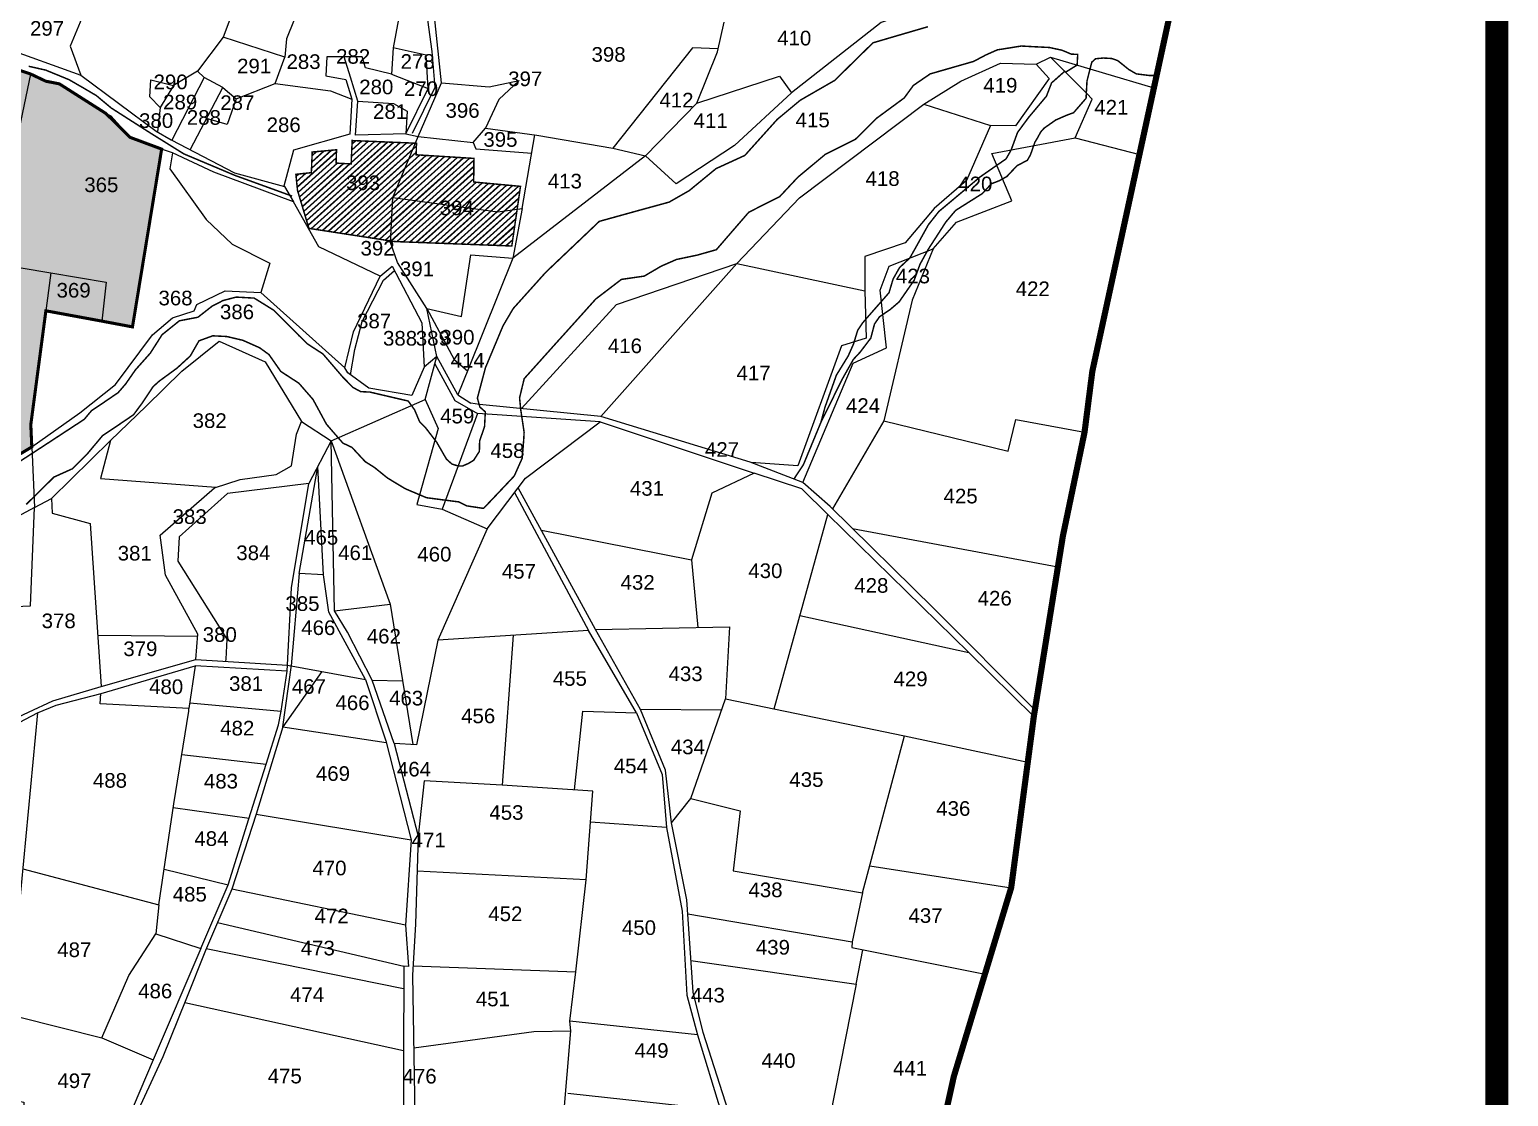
# Model space of a CAD drawing. Header units: inches. Extents: x 194782 to 246112, y 1600383 to 1614216.
# Drawn here: x 202175 to 204096, y 1606574 to 1607960 of the extents above; entities that cross this region are included whole.
import ezdxf

# ---------------------------------------------------------------- set-up
doc = ezdxf.new("R2010")
doc.units = ezdxf.units.IN
doc.header["$LTSCALE"] = 15
doc.header["$MEASUREMENT"] = 0
doc.linetypes.add('ACAD_ISO02W100', pattern=[15, 12, -3])
for name, color, linetype in [('PLOTS', 7, 'Continuous'), ('PLOTS NO', 7, 'Continuous'), ('STREAMS', 4, 'Continuous'), ('TEXT', 1, 'Continuous'), ('text2', 7, 'Continuous'), ('VILLAGE BOUNDAY', 5, 'Continuous'), ('WUA-9', 3, 'Continuous')]:
    doc.layers.add(name, color=color, linetype=linetype)
doc.styles.get("Standard").update_dxf_attribs({"font": 'arial.ttf'})

msp = doc.modelspace()

# ---------------------------------------------------------------- hatches: boundary and pattern name
at = {"layer": 'PLOTS NO', "true_color": 0xfeeab9}
h = msp.add_hatch(color=254, dxfattribs=at)
h.dxf.hatch_style = 1
h.paths.add_polyline_path([(201650.7, 1607215), (201628.5, 1607272), (201592.5, 1607364.3), (201536.9, 1607452), (201496.1, 1607516.1), (201460.5, 1607626.4), (201402.4, 1607834.8), (201380.4, 1607970.4), (201382.7, 1608061.2), (201383.1, 1608075.7), (201384, 1608108.5), (201572.6, 1608071.5), (201579.6, 1608108.1), (201618.1, 1608096.6), (201598.4, 1608012), (201738.2, 1607981.8), (201762.4, 1607979.1), (201758.7, 1607946.3), (201881.2, 1607926), (201938.5, 1607907.6), (201971.2, 1607904.3), (202011.6, 1607914), (202085.9, 1607902.7), (202088.5, 1607879.1), (202114.5, 1607877.7), (202137.7, 1607871.5), (202152, 1607910.2), (202176.1, 1607902.1), (202195.7, 1607892.8), (202213.4, 1607889.3), (202273.9, 1607850.8), (202305.1, 1607819.9), (202346.2, 1607804.6), (202308.3, 1607573.6), (202268.5, 1607581.1), (202195.8, 1607594.5), (202176.2, 1607446.6), (202177.5, 1607417.6), (202093.2, 1607367), (202065.5, 1607365.5), (202019, 1607323.8), (201949.1, 1607250.2), (201897.5, 1607220.6), (201838.4, 1607192.7), (201787.6, 1607190), (201723.3, 1607206.8)])
at = {"layer": 'TEXT'}
h = msp.add_hatch(dxfattribs=at)
h.set_pattern_fill('JIS_RC_15', color=256, scale=0.386816, angle=-3.0448)
h.set_pattern_definition([(41.95516, (194905.764, 1603779.466), (-3.8790808, 4.314942), []), (41.95516, (194906.0443, 1603779.4514), (-3.8790808, 4.314942), []), (41.95516, (194906.3244, 1603779.4365), (-3.8790808, 4.314942), [])])
h.paths.add_polyline_path([(202520.6, 1607771.8), (202540.7, 1607774), (202541.8, 1607800.8), (202573.4, 1607803.7), (202572.8, 1607786.4), (202592.4, 1607785.3), (202593.7, 1607815.7), (202677.3, 1607812.2), (202676.8, 1607797.2), (202751.9, 1607792.5), (202751.6, 1607761.8), (202812.4, 1607756.2), (202801.1, 1607678.7), (202648.7, 1607684.5), (202537.5, 1607701.6), (202522.7, 1607750.9)])

# ---------------------------------------------------------------- linework, layer by layer
at = {"layer": 'PLOTS'}
for points in [[(202242.5, 1607974.9), (202270.6, 1608025.2), (202355.7, 1608082.5), (202441.2, 1608133.6), (202440.8, 1607988.8), (202426, 1607950), (202392.9, 1607905.7), (202361.5, 1607887.2), (202344.4, 1607858.7), (202340.7, 1607826.9)], [(202679.5, 1607821), (202709.6, 1607890.8), (202700.5, 1607977), (202691.7, 1608060), (202722, 1608139.6), (202893.8, 1608126.4), (202887.7, 1608100.4), (202868.4, 1608086.5), (202841.3, 1608042.5), (202831.2, 1607988.2), (202816.8, 1607982.4), (202700.7, 1607974.4)], [(202680.2, 1608055.1), (202697.3, 1607931.3), (202701, 1607884.5), (202671.6, 1607824.7)], [(202440.8, 1607988.8), (202496.1, 1608010.3), (202512.6, 1608034), (202524, 1608033.4), (202529, 1608000), (202508.3, 1607947.7), (202506.4, 1607924.2)], [(202666.9, 1608043.6), (202646.8, 1607936.1), (202644.9, 1607901.9), (202610.9, 1607910), (202606.5, 1607924.5), (202561, 1607924.5), (202559.7, 1607899.6), (202585.3, 1607895.2), (202593.1, 1607869.5), (202590.7, 1607824), (202517.7, 1607803.4), (202504.8, 1607756.3)], [(203657.4, 1607990.3), (203599, 1608003.9), (203470.2, 1608032.8), (203373.9, 1607998.7), (203323.3, 1607983.7), (203281, 1607969), (203164.7, 1607877.9), (203090.6, 1607809.2), (203014.5, 1607759.4), (202974.6, 1607795.8), (202802.5, 1607662.9)], [(202140.3, 1607937.1), (202155.7, 1607979.5), (202242.5, 1607974.9), (202227.3, 1607938.5), (202241.2, 1607900.5)], [(203041.4, 1607864.4), (203068.5, 1607930.9), (203077.2, 1607969.6)], [(202443.2, 1607870.1), (202493.5, 1607889.6), (202506.4, 1607924.2), (202426, 1607950)], [(202140.3, 1607937.1), (202241.2, 1607900.5), (202339.1, 1607827.8), (202358.5, 1607816.8), (202440.8, 1607773.8), (202505.9, 1607756), (202517.4, 1607735.9)], [(202598.2, 1607822.7), (202600.9, 1607867), (202591.5, 1607898.1), (202583.5, 1607924.5)], [(202663.6, 1607824.5), (202692.5, 1607883.2), (202689.8, 1607926.7), (202646.8, 1607936.1)], [(203069.3, 1607934.7), (203069.3, 1607934.7), (203036, 1607936), (202932.5, 1607805.9), (202974.6, 1607795.8)], [(203336.4, 1607863.1), (203384.7, 1607893), (203435.9, 1607916.2), (203482.4, 1607915), (203501, 1607924.2)], [(203533.2, 1607819.2), (203555, 1607869.5), (203548, 1607876.9), (203501, 1607924.2), (203635.3, 1607884)], [(202124.8, 1607656.9), (202176.1, 1607902.1), (202152, 1607910.2)], [(202176.1, 1607902.1), (202195.7, 1607892.8), (202213.4, 1607889.3), (202273.9, 1607850.8), (202280.1, 1607847.6), (202305.1, 1607819.9), (202346.2, 1607804.6)], [(202392.9, 1607905.7), (202401.6, 1607897.4), (202359.3, 1607816.4)], [(202644.9, 1607901.9), (202692.5, 1607883.2)], [(202974.6, 1607795.8), (203041.4, 1607864.4), (203148.7, 1607899.5), (203164.7, 1607877.9)], [(203482.4, 1607915), (203499.1, 1607896.1), (203455.6, 1607835), (203423, 1607835.2)], [(202344.4, 1607858.7), (202330.8, 1607872.6), (202332, 1607894.7), (202361.5, 1607887.2)], [(202383.4, 1607803.8), (202425.7, 1607884.8), (202401.6, 1607897.4)], [(202425.7, 1607884.8), (202443.2, 1607870.1), (202431.1, 1607836.7), (202404.6, 1607844.3)], [(202493.5, 1607889.6), (202565.7, 1607880.1), (202593.1, 1607869.5)], [(202709.6, 1607890.8), (202771.7, 1607885.6), (202810.8, 1607893.9), (202784.4, 1607869), (202767, 1607831.8)], [(202600.9, 1607867), (202647.5, 1607864), (202665.2, 1607853.7), (202663.6, 1607824.5), (202598.2, 1607822.7)], [(203093.3, 1607656), (203174.8, 1607741.1), (203336.4, 1607863.1), (203423, 1607835.2), (203391.7, 1607763.7), (203349.8, 1607727.2), (203312.3, 1607682.9), (203259.7, 1607665), (203259.7, 1607620.6)], [(202663.6, 1607824.5), (202679.5, 1607821)], [(202679.5, 1607821), (202750.9, 1607813.2), (202767, 1607831.8), (202833.7, 1607822.8), (202932.5, 1607805.9)], [(202814.7, 1607727.5), (202831.1, 1607823.3)], [(202360.2, 1607799.7), (202346.2, 1607804.6), (202308.3, 1607573.6), (202267.4, 1607581.3), (202195.8, 1607594.5)], [(202646.7, 1607741.5), (202679.5, 1607821)], [(202750.9, 1607813.2), (202754.4, 1607804.9), (202827, 1607799.2)], [(203179.1, 1607371.5), (203244.5, 1607526.4), (203287.8, 1607546.5), (203279.7, 1607621.4), (203291.4, 1607652.6), (203348.7, 1607675.1), (203378.8, 1607709.6), (203450.8, 1607737.3), (203424.7, 1607798.9), (203533.2, 1607819.2), (203616.5, 1607797.7)], [(202019, 1607323.8), (202065.5, 1607365.5), (202093.2, 1607367), (202177.5, 1607417.6), (202240, 1607462.1), (202286.4, 1607498.6), (202334.3, 1607563.2), (202360.1, 1607585.2), (202388.4, 1607594.5), (202391.7, 1607602.6), (202428.8, 1607620.5), (202475, 1607618.1), (202584.2, 1607520.2), (202595.6, 1607567.1), (202630.2, 1607639.4), (202550.3, 1607677.7), (202517.4, 1607735.9), (202414.2, 1607774.5), (202360.2, 1607799.7), (202356.8, 1607778.9), (202404, 1607713.3), (202438, 1607680.9), (202486.9, 1607656.2), (202475, 1607618.1)], [(202703.8, 1607535.3), (202690.6, 1607597.6), (202652.6, 1607657.3), (202643.6, 1607683.4), (202646.7, 1607741.5), (202783, 1607723), (202814.7, 1607727.5), (202802.5, 1607662.9), (202744.8, 1607519.4), (202731.1, 1607485.5), (202703.8, 1607535.3)], [(203348.7, 1607675.1), (203321.3, 1607608.2), (203284.6, 1607451.5), (203217.7, 1607337.4)], [(202050.7, 1607663.2), (202124.8, 1607656.9), (202202.3, 1607643.7), (202176.2, 1607446.6), (202181.1, 1607339), (202111.2, 1607301.8), (202091.6, 1607283.3), (202068.8, 1607281.5), (201994.1, 1607203.3), (201910.7, 1607047.7), (201734.1, 1607130.8), (201677.9, 1607145)], [(202630.2, 1607639.4), (202645.7, 1607652.4), (202684.2, 1607578.9), (202687.3, 1607521.4), (202671.2, 1607484.6), (202615.4, 1607493.9), (202588.2, 1607513.9), (202584.2, 1607520.2)], [(202690.6, 1607597.6), (202735.8, 1607587.3), (202747.7, 1607667.1), (202802.5, 1607662.9)], [(202813.9, 1607467.4), (202937.3, 1607602.9), (203093.3, 1607656), (202916.9, 1607457.2)], [(203093.3, 1607656), (203259.7, 1607620.6), (203261.3, 1607558.9), (203229.4, 1607548.9), (203172.9, 1607392.9), (203112.1, 1607397.3)], [(202202.3, 1607643.7), (202274.1, 1607631.5), (202268.5, 1607581.1)], [(202591.6, 1607511.4), (202597.1, 1607544.3), (202606.5, 1607580.6), (202634.5, 1607634.1), (202648.7, 1607646.7)], [(202690.6, 1607597.6), (202726.3, 1607531.2), (202743.6, 1607516.4)], [(202181.1, 1607339), (202203.3, 1607350.8), (202279.8, 1607426), (202326, 1607470.8), (202372.5, 1607515.9), (202420.8, 1607555), (202480.8, 1607528.2), (202527.9, 1607450.5)], [(202688.7, 1607479.3), (202703.8, 1607535.3), (202687.3, 1607521.4)], [(202701.2, 1607525.8), (202727.1, 1607478), (202756.4, 1607461.1)], [(202566.5, 1607425.5), (202688.7, 1607479.3), (202705.3, 1607441.7), (202677.9, 1607342.7), (202710.5, 1607336.8), (202769.3, 1607311.1), (202705, 1607166.7), (202677.4, 1607030.8), (202648.1, 1607032.4), (202619.9, 1607114.8), (202587.5, 1607176.8), (202570.8, 1607204.9), (202643.2, 1607213.2), (202672.6, 1607031.1)], [(202731.1, 1607485.5), (202747.7, 1607474.5)], [(202756.4, 1607461), (202756.4, 1607461), (202710.5, 1607336.8)], [(203480.8, 1607076.1), (203349.2, 1607207.7), (203214.9, 1607340.2), (203179.1, 1607371.5), (203110.6, 1607397.9), (202916.9, 1607457.2), (202759, 1607472.8), (202747.7, 1607474.5)], [(202769.3, 1607311.1), (202809.5, 1607364.6), (202818.8, 1607377), (202915.8, 1607450.2), (202826.9, 1607456.2), (202756.4, 1607461.1)], [(202390.7, 1607141.4), (202393.3, 1607174.6), (202351.3, 1607251.2), (202344.2, 1607302.9), (202414.9, 1607364.7), (202448.3, 1607375.3), (202494.9, 1607381.9), (202514.9, 1607393), (202521.2, 1607434.4), (202527.9, 1607450.5), (202566.5, 1607425.5), (202537.4, 1607370.3)], [(202915.8, 1607450.2), (203116.2, 1607383.4)], [(203284.6, 1607451.5), (203445.8, 1607412.2), (203455.9, 1607453.5), (203545.2, 1607436.7)], [(202279.8, 1607426), (202266.9, 1607376.6), (202416.5, 1607365.2)], [(202570.8, 1607204.9), (202566.5, 1607425.5)], [(202566.5, 1607425.5), (202643.2, 1607213.2)], [(202524.7, 1607253.3), (202549, 1607392.3)], [(202556.4, 1607251.6), (202549, 1607392.3)], [(203142, 1607077.4), (203211.6, 1607330), (203177.9, 1607363), (203116.2, 1607383.4), (203061, 1607357.5), (203034.5, 1607270.9), (203042.8, 1607183)], [(202509.3, 1607126.3), (202515.1, 1607234.4), (202537.4, 1607370.3), (202431.9, 1607357.3), (202368.8, 1607300.9), (202367.1, 1607269.2), (202420.8, 1607184), (202430.8, 1607168.1), (202429.4, 1607142), (202429.2, 1607139.1)], [(203100.4, 1606498.8), (203049.8, 1606657), (203036.8, 1606709.4), (203033.6, 1606754), (203028.3, 1606829.1), (203008.6, 1606929.4), (203000.7, 1606997.8), (202968.5, 1607076.7), (202909.8, 1607180.3), (202809.5, 1607364.6)], [(202203.3, 1607350.8), (202203.9, 1607331.5), (202253.4, 1607318.2), (202267.8, 1607106.2)], [(202804.8, 1607358.3), (202900.8, 1607179.2), (202705, 1607166.7)], [(201994.1, 1607203.3), (202175.6, 1607211), (202181.1, 1607339)], [(203211.6, 1607330), (203395, 1607150.6)], [(202839.6, 1607309.3), (203034.5, 1607270.9)], [(203243.9, 1607311.6), (203510.7, 1607262)], [(202611.2, 1607115.4), (202563.6, 1607202.9), (202556.4, 1607251.6), (202524.7, 1607253.3), (202518.3, 1607178), (202514.6, 1607133.4)], [(203175.4, 1607198.5), (203395, 1607150.6), (203479.3, 1607067.3)], [(202263.2, 1607173.2), (202393, 1607171.6)], [(202802.9, 1607172.9), (202788.4, 1606978.4), (202687.2, 1606983.7), (202679.3, 1606912.1), (202675.9, 1606797.8), (202672.2, 1606731.4), (202675.8, 1606496)], [(202882.7, 1606972), (202893.6, 1607074.5), (202963, 1607072.1), (202900.8, 1607179.2)], [(202909.8, 1607180.3), (203083.9, 1607183.8), (203078.9, 1607090.5)], [(201723.7, 1606911.5), (201818.2, 1606940.1), (201920.3, 1606982.1), (201995, 1607008.8), (202053.8, 1607035.7), (202077.6, 1607036.8), (202141.7, 1607058.2), (202204.9, 1607087.9), (202267.8, 1607106.2), (202390.7, 1607141.4), (202509.8, 1607134.3), (202611.2, 1607115.4), (202637.6, 1607035.8), (202670.2, 1606907.2), (202663, 1606796.5), (202666.8, 1606742.7), (202660.7, 1606743), (202660, 1606501)], [(201723.9, 1606905.3), (201809.6, 1606930.4), (201924.9, 1606975.9), (201995.8, 1607001.6), (202021.3, 1607014.1), (202037.2, 1607019.9), (202059.1, 1607030.5), (202078.8, 1607031), (202114.9, 1607042.2), (202146.5, 1607051.9), (202184.9, 1607072), (202209, 1607082), (202267.4, 1607097.4), (202389.9, 1607133.3), (202381.7, 1607077.7), (202266.3, 1607083.9), (202267.1, 1607097.3)], [(202342.7, 1606822.9), (202338.6, 1606785), (202397.1, 1606766), (202432.5, 1606848.7), (202459.5, 1606934.5), (202481.9, 1607005.7), (202498, 1607056.7), (202501.6, 1607074.2), (202509.3, 1607126.3), (202389.9, 1607133.3)], [(202503.5, 1607054.2), (202514.7, 1607134)], [(202554.3, 1607126), (202503.5, 1607054.2), (202469, 1606940.5), (202437.4, 1606842.9), (202403, 1606763.3), (202377.8, 1606699.4), (202347.6, 1606625.2), (202308.2, 1606539.9)], [(202619.9, 1607114.8), (202659.3, 1607113.8)], [(202165.9, 1606869.7), (202342.7, 1606822.9), (202361.9, 1606954), (202381.5, 1607074.2), (202381.7, 1607077.7)], [(202382.8, 1607085.2), (202501.6, 1607074.2)], [(203073.7, 1607075.7), (202968.5, 1607076.7)], [(203033.9, 1606960.8), (203078.9, 1607090.5), (203311.2, 1607042.4)], [(202184.9, 1607072), (202157.8, 1606783.9), (202091.6, 1606790.1), (202079.7, 1606674.5), (202153.3, 1606663.3), (202136.8, 1606616.5), (202099.6, 1606579.1), (202167.2, 1606566.2), (202166.1, 1606538.2), (202254.6, 1606518.8)], [(202503.5, 1607054.2), (202638.1, 1607033.5)], [(202963, 1607072.1), (202996.6, 1606992.1), (203002, 1606923.1), (202903.5, 1606930.3)], [(203256.9, 1606838.4), (203311.2, 1607042.4), (203471.5, 1607008)], [(202372.3, 1607018), (202481.9, 1607005.7)], [(202648.1, 1607032.4), (202679.3, 1606912.1)], [(202863.4, 1606489), (202877.6, 1606659.1), (202876.3, 1606671.4), (202884.3, 1606735.6), (202897.9, 1606855.2), (202906.4, 1606970.4), (202788.4, 1606978.4)], [(203008.6, 1606929.4), (203033.9, 1606960.8), (203097.9, 1606944.9), (203088.5, 1606867.1), (203256.9, 1606838.4), (203243.2, 1606774.8)], [(202361.2, 1606949.4), (202459.8, 1606935.5)], [(202469, 1606940.5), (202670.2, 1606907.2)], [(203002, 1606923.1), (203022.4, 1606814.5), (203028.3, 1606705.5), (203042.2, 1606653.9), (202876.3, 1606671.4)], [(202349.5, 1606868.9), (202432.5, 1606848.7)], [(202897.9, 1606855.2), (202678, 1606866.6)], [(203266.2, 1606873.3), (203449.9, 1606845)], [(202663, 1606796.5), (202437.4, 1606842.9)], [(203029.6, 1606810.9), (203243.2, 1606774.8), (203242.7, 1606767.1), (203411.7, 1606733.6)], [(202268.6, 1606650), (202303.7, 1606730.9), (202338.6, 1606785)], [(202418.8, 1606799.8), (202660.7, 1606743)], [(202397.1, 1606766), (202335.1, 1606621.2), (202291.7, 1606519.7)], [(202660.6, 1606713.8), (202404, 1606765.6)], [(203033.9, 1606750.4), (203248.4, 1606719.8), (203200.6, 1606476.5)], [(203248.4, 1606719.8), (203257.2, 1606764.2)], [(202672.9, 1606743.6), (202884.3, 1606735.6)], [(202376.3, 1606695.7), (202660.4, 1606633.7)], [(202153.3, 1606663.3), (202160.1, 1606677.4), (202268.6, 1606650), (202335.2, 1606621.5)], [(202673.7, 1606636.8), (202829.6, 1606658), (202877.6, 1606659.1)], [(203042.2, 1606653.9), (203072.4, 1606556.1), (202874, 1606577.7)]]:
    msp.add_lwpolyline(points, dxfattribs=at)
at = {"layer": 'STREAMS', "const_width": 1.93}
for points in [[(202147.8, 1607389.6), (202199.8, 1607423.5), (202226.2, 1607440.8), (202245.6, 1607453.5), (202255.2, 1607464.9), (202268.3, 1607473.6), (202289.7, 1607488.2), (202299.3, 1607499.3), (202312.1, 1607517.7), (202331.4, 1607539.4), (202346.8, 1607563.5), (202358.9, 1607573.2), (202369.2, 1607581.5), (202381, 1607583.8), (202393.3, 1607586.1), (202412.1, 1607600.8), (202426.1, 1607607.9), (202443, 1607612.3), (202466.4, 1607611), (202480.8, 1607602.1), (202492.2, 1607595), (202505.1, 1607582), (202524.8, 1607562.1), (202535.6, 1607551.5), (202555.8, 1607538.4), (202570.1, 1607521.7), (202581.3, 1607508.6), (202594.8, 1607494.9), (202604.8, 1607489.5), (202616.8, 1607488.9), (202653.1, 1607480.4), (202666.5, 1607477.3), (202674.8, 1607465.9), (202681.4, 1607450.2), (202688.8, 1607442.9), (202703.5, 1607423.8), (202712.4, 1607408.4), (202716.2, 1607401.8), (202723.2, 1607395.5), (202730.6, 1607393.1), (202736.9, 1607392.8), (202744.8, 1607396.2), (202751.5, 1607400.2), (202758.7, 1607411.5), (202759, 1607412), (202759.3, 1607425.5), (202765.7, 1607444), (202766.7, 1607463.2), (202759.6, 1607469.5), (202756.4, 1607481.1), (202766.9, 1607520.6), (202776.5, 1607543.5), (202789.7, 1607575), (202803, 1607597.5), (202845.3, 1607644.6), (202889.8, 1607686.9), (202914.8, 1607710.7), (202963.5, 1607724.2), (203005.5, 1607735.7), (203031.7, 1607750.7), (203066.4, 1607779.2), (203103.9, 1607796.4), (203119.7, 1607814), (203146, 1607843.2), (203175.9, 1607868.1), (203220.7, 1607893.9), (203245.4, 1607918.2), (203270.4, 1607942.7), (203298.3, 1607950.9), (203341.8, 1607963.6)], [(203202.7, 1607449.6), (203208, 1607469.3), (203222.8, 1607510.9), (203238.2, 1607535.9), (203245.1, 1607551.5), (203250.5, 1607569.3), (203256.9, 1607578.8), (203267.5, 1607591), (203267.5, 1607591), (203277.6, 1607602.5), (203291.2, 1607618), (203296.5, 1607635.9), (203305, 1607650.8), (203318.2, 1607663.1), (203324.8, 1607674.8), (203332.5, 1607688.6), (203342.4, 1607706.4), (203355.9, 1607723.5), (203374.1, 1607738.7), (203404.6, 1607764.3), (203409.2, 1607768.2), (203422.8, 1607777.7), (203443.3, 1607791.9), (203449.9, 1607803.6), (203458.2, 1607826.3), (203472.6, 1607845.8), (203495.7, 1607873.3), (203502.4, 1607890.6), (203514.6, 1607901.4), (203519.4, 1607905.6), (203520.6, 1607904.5), (203529.1, 1607909.8), (203535.6, 1607913.8), (203536, 1607921.8), (203536.3, 1607927.6), (203527.9, 1607928), (203516.1, 1607933), (203499.5, 1607936.6), (203481.6, 1607937.5), (203463, 1607938.5), (203442.5, 1607935.2), (203431.8, 1607933.5), (203416.6, 1607926.7), (203401.1, 1607918.5), (203401.1, 1607918.5), (203344.7, 1607902.3), (203322.8, 1607887.3), (203311, 1607871.1), (203275.1, 1607844.7), (203247.5, 1607817.3), (203208.7, 1607798), (203172.8, 1607768.1), (203149, 1607742.7), (203109, 1607722.6), (203082.5, 1607692), (203066.9, 1607673.9), (203042.2, 1607666.9), (203015.1, 1607661.2), (202995.2, 1607652.5), (202973.2, 1607639.6), (202943.5, 1607635.3), (202910.3, 1607609.9), (202886.3, 1607583.2), (202854.6, 1607548), (202817.2, 1607506.3), (202811.2, 1607481.4), (202812.7, 1607466.1), (202815.7, 1607446.1), (202817.1, 1607436.8), (202816.6, 1607427.3), (202814.7, 1607403.2), (202804.3, 1607379.9), (202787.5, 1607362.1), (202773, 1607346.8), (202764.4, 1607337.8), (202754.3, 1607339.3), (202742.5, 1607341.1), (202732.4, 1607346.2), (202704.6, 1607349.8), (202690.2, 1607351.7), (202662.8, 1607363.3), (202639.7, 1607377.2), (202622.9, 1607390.8), (202610.7, 1607398.5), (202593.4, 1607417.1), (202581.7, 1607422.6), (202568.3, 1607437.9), (202560.2, 1607447.3), (202552.7, 1607461.2), (202542.8, 1607479.4), (202524.5, 1607500.4), (202501, 1607515.7), (202485.6, 1607537.7), (202473.3, 1607546.6), (202451.6, 1607556.2), (202430.8, 1607561.1), (202412.6, 1607562), (202394.7, 1607555.5), (202383.4, 1607535.8), (202366.1, 1607520), (202342.9, 1607503), (202335, 1607495.9), (202320.9, 1607474.6), (202309.6, 1607459.4), (202290.9, 1607446.7), (202269.4, 1607432.3), (202248.9, 1607407.8), (202230.5, 1607389.4), (202206.3, 1607378.5), (202185.3, 1607357.8), (202170.3, 1607343)], [(203638.8, 1607900.2), (203628.6, 1607900.3), (203612.5, 1607902.3), (203602.7, 1607908), (203588.4, 1607919.5), (203580.6, 1607922.3), (203569.7, 1607922.9), (203559.6, 1607922), (203554.6, 1607917.5), (203548.4, 1607893.2), (203547.9, 1607884.3), (203547.2, 1607870.6), (203531, 1607851.9), (203522.3, 1607848.7), (203507.8, 1607842.4), (203492.7, 1607831.8), (203488, 1607826.5), (203484.7, 1607820.1), (203480.7, 1607813.5), (203477.5, 1607804.5), (203474.8, 1607796.7), (203470.7, 1607789.8), (203465.7, 1607787.3), (203457.8, 1607783.3), (203450.1, 1607775.2), (203444.3, 1607769), (203434.2, 1607763.4), (203424.2, 1607759.6), (203412.4, 1607746.8), (203392.7, 1607734.4), (203377.7, 1607724.9), (203364.9, 1607709.7), (203353.5, 1607692), (203346.9, 1607681.8), (203342.2, 1607674.5), (203331.5, 1607655.1), (203323.9, 1607634.3), (203316.3, 1607623.4), (203304.4, 1607606.2), (203293, 1607596.4), (203278.8, 1607586.7), (203272.3, 1607577.3), (203267.5, 1607559), (203253.6, 1607540.7), (203244.9, 1607531.4), (203230.3, 1607505.5), (203202.7, 1607449.6), (203180, 1607394.7), (203167.7, 1607376)], [(202173.5, 1607912.2), (202195.6, 1607907.2), (202225.8, 1607894.8), (202242.7, 1607885.1), (202261.4, 1607874.1), (202280.8, 1607857.9), (202331.5, 1607825.5), (202375, 1607798.4), (202441.2, 1607770.5), (202515.7, 1607743.5)]]:
    msp.add_lwpolyline(points, dxfattribs=at)
at = {"layer": 'TEXT', "const_width": 1.93}
msp.add_lwpolyline([(202520.6, 1607771.8), (202540.7, 1607774), (202541.8, 1607800.8), (202573.4, 1607803.7), (202572.8, 1607786.4), (202592.4, 1607785.3), (202593.7, 1607815.7), (202677.3, 1607812.2), (202676.8, 1607797.2), (202751.9, 1607792.5), (202751.6, 1607761.8), (202812.4, 1607756.2), (202801.1, 1607678.7), (202648.7, 1607684.5), (202537.5, 1607701.6), (202522.7, 1607750.9)], close=True, dxfattribs=at)
at = {"layer": 'text2', "color": 5, "const_width": 30}
msp.add_lwpolyline([(194853.2, 1613707.6), (204080.9, 1613707.6), (204080.9, 1603407.5), (194853.2, 1603407.5)], close=True, dxfattribs=at)
at = {"layer": 'VILLAGE BOUNDAY', "linetype": 'ACAD_ISO02W100', "ltscale": 0.2}
msp.add_lwpolyline([(203655.2, 1607975.6, 8, 8, 0), (203555.3, 1607515.8, 8, 8, 0), (203545.2, 1607436.7, 8, 8, 0), (203517, 1607301.5, 8, 8, 0), (203479.3, 1607067.3, 8, 8, 0), (203449.9, 1606845, 8, 8, 0), (203375.4, 1606599.8, 8, 8, 0), (203342.2, 1606450.1, 8, 8, 0)], format="xyseb", dxfattribs=at)
at = {"layer": 'WUA-9', "color": 15, "const_width": 4}
msp.add_lwpolyline([(202152, 1607910.2), (202176.1, 1607902.1), (202195.7, 1607892.8), (202213.4, 1607889.3), (202273.9, 1607850.8), (202305.1, 1607819.9), (202346.2, 1607804.6), (202308.3, 1607573.6), (202268.5, 1607581.1), (202195.8, 1607594.5), (202176.2, 1607446.6), (202177.5, 1607417.6), (202093.2, 1607367)], dxfattribs=at)
at = {"layer": 'WUA-9', "const_width": 3}
msp.add_lwpolyline([(202152, 1607910.2), (202176.1, 1607902.1), (202195.7, 1607892.8), (202213.4, 1607889.3), (202273.9, 1607850.8), (202305.1, 1607819.9), (202346.2, 1607804.6), (202308.3, 1607573.6), (202268.5, 1607581.1), (202195.8, 1607594.5), (202176.2, 1607446.6), (202177.5, 1607417.6), (202093.2, 1607367)], dxfattribs=at)

# ---------------------------------------------------------------- texts
at = {"layer": 'PLOTS NO'}
for s, p in [('297', (202175.2, 1607951.9)), ('410', (203145.9, 1607939.3)), ('398', (202904.7, 1607918.1)), ('291', (202444.2, 1607903)), ('283', (202508.4, 1607908.7)), ('282', (202572.8, 1607915.5)), ('278', (202656.6, 1607908.9)), ('290', (202335.7, 1607882.4)), ('397', (202796.4, 1607886.4)), ('280', (202602.9, 1607875.8)), ('270', (202661, 1607873.6)), ('419', (203413.7, 1607878)), ('289', (202348.1, 1607856.2)), ('287', (202422.4, 1607855.4)), ('281', (202620.9, 1607843.9)), ('396', (202715, 1607845.3)), ('412', (202992.9, 1607858.7)), ('421', (203557.9, 1607849.4)), ('380', (202316.9, 1607832.1)), ('288', (202378.9, 1607836.2)), ('286', (202482.6, 1607826.7)), ('411', (203037.4, 1607832.2)), ('415', (203169.9, 1607832.9)), ('395', (202764.2, 1607807.6)), ('365', (202245.7, 1607748.7)), ('393', (202585.7, 1607751.3)), ('413', (202847.9, 1607753.5)), ('418', (203260.7, 1607756.8)), ('420', (203381.2, 1607749.8)), ('394', (202707.5, 1607718.6)), ('392', (202604.6, 1607666.3)), ('391', (202655.8, 1607639.5)), ('423', (203300.2, 1607630.2)), ('369', (202209.7, 1607611.7)), ('422', (203455.8, 1607613.6)), ('368', (202342.1, 1607601.6)), ('386', (202422, 1607583.6)), ('387', (202600.1, 1607571.8)), ('388', (202633.8, 1607549.3)), ('389', (202676.4, 1607549.3)), ('390', (202708.4, 1607550.7)), ('416', (202925.9, 1607539.5)), ('414', (202721.7, 1607520.8)), ('417', (203093.1, 1607504.2)), ('424', (203235.3, 1607461.9)), ('382', (202386.5, 1607442.3)), ('459', (202708.1, 1607448.2)), ('458', (202773.3, 1607403.3)), ('427', (203052.1, 1607404.8)), ('431', (202954.6, 1607354.3)), ('425', (203362.1, 1607344.3)), ('383', (202360.5, 1607317.6)), ('465', (202531.3, 1607290.6)), ('381', (202289.1, 1607270.1)), ('384', (202443.2, 1607270.6)), ('461', (202575.5, 1607270.7)), ('460', (202678.4, 1607268.8)), ('457', (202788.2, 1607246.5)), ('430', (203108.4, 1607247.3)), ('432', (202942.5, 1607232.2)), ('428', (203246.1, 1607228.2)), ('426', (203406.4, 1607211.6)), ('385', (202507, 1607204.6)), ('378', (202190.3, 1607182.2)), ('466', (202527.6, 1607173.3)), ('380', (202399.6, 1607164.4)), ('462', (202612.7, 1607162.2)), ('379', (202296.4, 1607145.9)), ('433', (203004.8, 1607113.4)), ('480', (202329.9, 1607096.6)), ('381', (202433.8, 1607100.7)), ('467', (202515.3, 1607096.9)), ('455', (202854.4, 1607107.3)), ('429', (203297, 1607106.8)), ('466', (202572, 1607075.8)), ('463', (202641.7, 1607081.8)), ('456', (202735.3, 1607058.7)), ('482', (202422.3, 1607042.8)), ('434', (203007.7, 1607018.4)), ('469', (202546.6, 1606983.8)), ('464', (202651.9, 1606989.5)), ('454', (202933.6, 1606993.7)), ('488', (202256.9, 1606974.9)), ('483', (202401.1, 1606973.9)), ('435', (203161.7, 1606976)), ('436', (203352.6, 1606938.4)), ('453', (202772, 1606933.2)), ('484', (202388.7, 1606899.3)), ('471', (202671, 1606897.4)), ('470', (202542.1, 1606861.1)), ('485', (202360.6, 1606827)), ('438', (203108.6, 1606832.7)), ('472', (202544.9, 1606798.8)), ('452', (202770.6, 1606801.6)), ('437', (203316.5, 1606799.3)), ('450', (202944.2, 1606783.6)), ('487', (202210.6, 1606754.9)), ('473', (202526.9, 1606757.1)), ('439', (203118.2, 1606758.1)), ('486', (202315.7, 1606701.3)), ('474', (202513, 1606696.5)), ('451', (202754.4, 1606690.9)), ('443', (203033.6, 1606695.9)), ('449', (202960.5, 1606624)), ('440', (203125.5, 1606610.9)), ('441', (203296.4, 1606601)), ('497', (202210.8, 1606584.7)), ('475', (202484, 1606590.8)), ('476', (202659.2, 1606590.6))]:
    msp.add_text(s, height=19, dxfattribs=at).set_placement(p)

doc.saveas('drawing.dxf')
